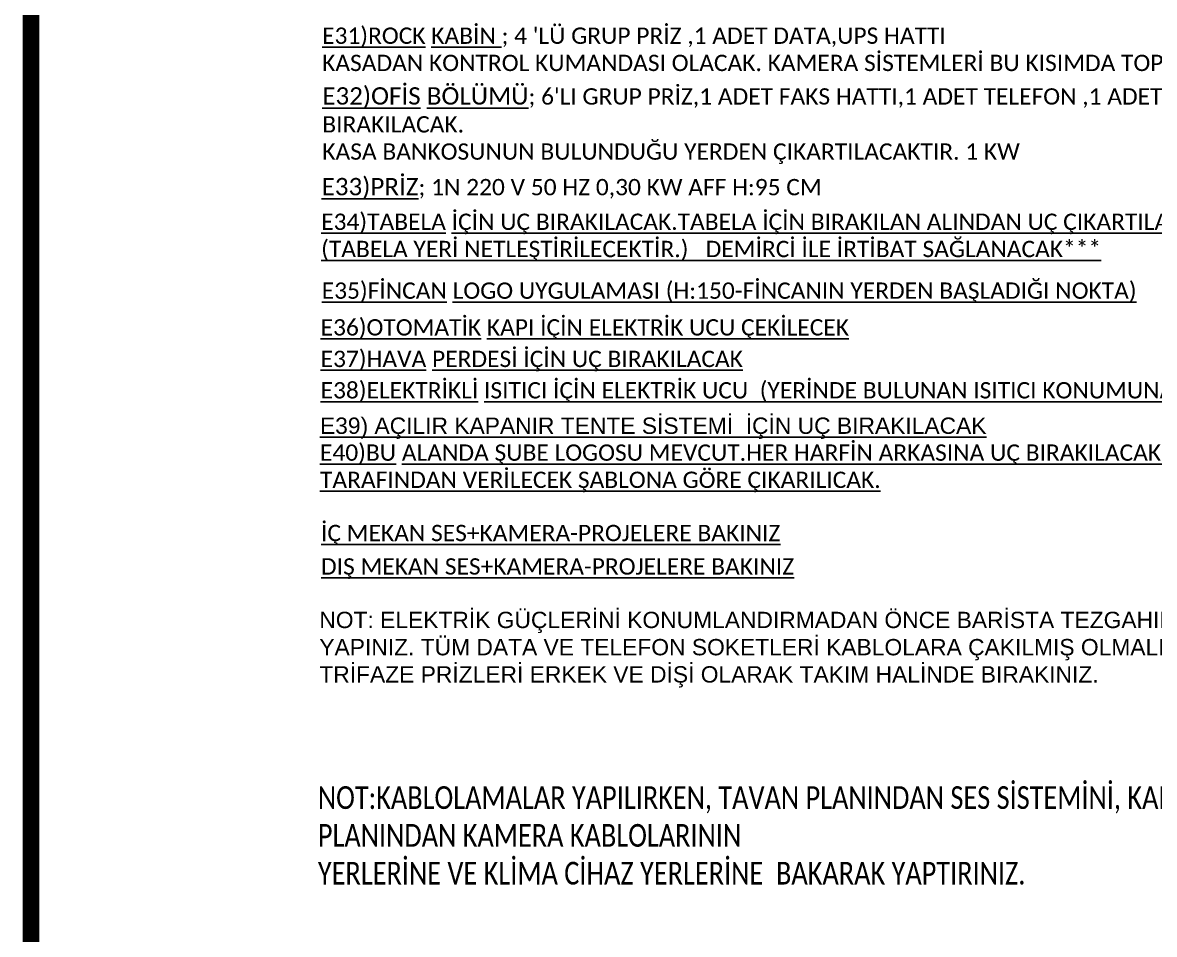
# Model space of a CAD drawing. Header units: millimetres. Extents: x -24 to 530668, y -246875 to -2983.
# Drawn here: x 263378 to 264626, y -119714 to -118709 of the extents above; entities that cross this region are included whole.
import ezdxf

# ---------------------------------------------------------------- set-up
doc = ezdxf.new("R2010")
doc.units = ezdxf.units.MM
doc.layers.get('0').update_dxf_attribs({"lineweight": 20})
doc.layers.add('elektrik yazı', color=1, linetype='Continuous', lineweight=25)
doc.layers.add('ölçü', color=251, linetype='Continuous', lineweight=5)
doc.styles.add('text2', font='calibri.ttf', dxfattribs={"width": 0.8})
doc.styles.add('yazı', font='arial.ttf')

# ---------------------------------------------------------------- blocks, each defined once
blk = doc.blocks.new('elektrik sd')
at = {"layer": 'elektrik yazı', "char_height": 18, "width": 1287.6389, "attachment_point": 1, "style": 'yazı'}
for s, insert in [("{\\fCalibri|b0|i0|c238|p34;\\LE\\fCalibri|b0|i0|c162|p34;31\\fCalibri|b0|i0|c238|p34;)\\fCalibri|b0|i0|c162|p34;ROCK KABİN\\fCalibri|b0|i0|c0|p34;\\l ; 4\\fCalibri|b0|i0|c204|p34; \\fCalibri|b0|i0|c0|p34;'LÜ \\fCalibri|b0|i0|c204|p34;GRUP PR\\fCalibri|b0|i0|c0|p34;İ\\fCalibri|b0|i0|c204|p34;Z \\fCalibri|b0|i0|c0|p34;,1 ADET DATA,UPS HATTI \\PKASADAN KONTROL KUMANDASI OLACAK. KAMERA SİSTEMLERİ BU KISIMDA TOPLANACAKTIR.}", (263815.49, -118730.21, 0)), ("{\\fCalibri|b0|i0|c238|p34;\\H1.0625x;\\LE\\fCalibri|b0|i0|c162|p34;32\\fCalibri|b0|i0|c238|p34;)\\fCalibri|b0|i0|c162|p34;OFİS BÖLÜMÜ\\fCalibri|b0|i0|c0|p34;\\H0.94118x;\\l; 6'LI GRUP PRİZ,1 ADET FAKS HATTI,1 ADET TELEFON ,1 ADET UPS PRİZ ,MODEM İÇİN UÇ BIRAKILACAK.\\PKASA BANKOSUNUN BULUNDUĞU YERDEN ÇIKARTILACAKTIR. 1 KW }", (263815.69, -118796.06, 0)), ('{\\fCalibri|b0|i0|c238|p34;\\H1.0625x;\\LE\\fCalibri|b0|i0|c162|p34;33\\fCalibri|b0|i0|c238|p34;)\\fCalibri|b0|i0|c162|p34;PRİZ\\fCalibri|b0|i0|c0|p34;\\H0.94118x;\\l; 1N 220 V 50 HZ 0,30 KW AFF H:95 CM}', (263814.94, -118896.05, 0)), ('{\\fCalibri|b0|i0|c238|p34;\\LE\\fCalibri|b0|i0|c162|p34;34\\fCalibri|b0|i0|c238|p34;)\\fCalibri|b0|i0|c162|p34;TABELA İÇİN UÇ BIRAKILACAK.TABELA İÇİN BIRAKILAN ALINDAN UÇ ÇIKARTILACAKTIR. 1 KW\\P(TABELA YERİ NETLEŞTİRİLECEKTİR.)  \\C2; DEMİRCİ İLE İRTİBAT SAĞLANACAK***}', (263814.44, -118935.37, 0)), ('{\\fCalibri|b0|i0|c238|p34;\\LE\\fCalibri|b0|i0|c162|p34;35\\fCalibri|b0|i0|c238|p34;)\\fCalibri|b0|i0|c162|p34;FİNCAN LOGO UYGULAMASI (H:150-FİNCANIN YERDEN BAŞLADIĞI NOKTA)}', (263815.08, -119011.3, 0)), ('{\\fCalibri|b0|i0|c238|p34;\\LE\\fCalibri|b0|i0|c162|p34;36\\fCalibri|b0|i0|c238|p34;)\\fCalibri|b0|i0|c162|p34;OTOMATİK KAPI İÇİN ELEKTRİK UCU ÇEKİLECEK}', (263813.84, -119051.79, 0)), ('{\\fCalibri|b0|i0|c238|p34;\\LE\\fCalibri|b0|i0|c162|p34;37)HAVA PERDESİ İÇİN UÇ BIRAKILACAK}', (263813.84, -119086.56, 0)), ('{\\fCalibri|b0|i0|c238|p34;\\LE\\fCalibri|b0|i0|c162|p34;38\\fCalibri|b0|i0|c238|p34;)\\fCalibri|b0|i0|c162|p34;ELEKTRİKLİ ISITICI İÇİN ELEKTRİK UCU \\C2; (YERİNDE BULUNAN ISITICI KONUMUNA GÖRE ÇEKİLECEKTİR.)***}', (263813.84, -119121.17, 0)), ('{\\LE39) AÇILIR KAPANIR TENTE SİSTEMİ  İÇİN UÇ BIRAKILACAK}', (263813.14, -119160.21, 0)), ('{\\fCalibri|b0|i0|c238|p34;\\LE\\fCalibri|b0|i0|c162|p34;40\\fCalibri|b0|i0|c238|p34;)\\fCalibri|b0|i0|c162|p34;BU ALANDA ŞUBE LOGOSU MEVCUT.HER HARFİN ARKASINA UÇ BIRAKILACAK.KABLO YERLERİ ÜRETİCİ FİRMA TARAFINDAN VERİLECEK ŞABLONA GÖRE ÇIKARILICAK.}', (263813.14, -119189.87, 0)), ('{\\fCalibri|b0|i0|c162|p34;\\LİÇ MEKAN SES+KAMERA-PROJELERE BAKINIZ}', (263814.29, -119278.53, 0)), ('{\\fCalibri|b0|i0|c162|p34;\\LDIŞ MEKAN SES+KAMERA-PROJELERE BAKINIZ}', (263814.29, -119315.4, 0)), ('NOT: ELEKTRİK GÜÇLERİNİ KONUMLANDIRMADAN ÖNCE BARİSTA TEZGAHININ APLİKASYONUNU YAPINIZ. TÜM DATA VE TELEFON SOKETLERİ KABLOLARA ÇAKILMIŞ OLMALIDIR. \\PTRİFAZE PRİZLERİ ERKEK VE DİŞİ OLARAK TAKIM HALİNDE BIRAKINIZ.', (263812.44, -119374.37, 0))]:
    blk.add_mtext(s, dxfattribs=dict(at, insert=insert))
at = {"layer": 'elektrik yazı', "color": 2, "insert": (263810.82, -119566.74, 0), "char_height": 25, "width": 1169.5096, "attachment_point": 1, "style": 'text2'}
blk.add_mtext('NOT:KABLOLAMALAR YAPILIRKEN, TAVAN PLANINDAN SES SİSTEMİNİ, KAMERA YERLEŞİM PLANINDAN KAMERA KABLOLARININ\\PYERLERİNE VE KLİMA CİHAZ YERLERİNE  BAKARAK YAPTIRINIZ.', dxfattribs=at)

msp = doc.modelspace()

# ---------------------------------------------------------------- linework, layer by layer
at = {"color": 252, "const_width": 18.492}
msp.add_lwpolyline([(263386.94, -120795.106), (263386.94, -116971.666), (268784.252, -116977.279), (268784.252, -120800.72)], close=True, dxfattribs=at)

# ---------------------------------------------------------------- block references
at = {"layer": 'ölçü', "color": 2}
msp.add_blockref('elektrik sd', (-107.597, 15.586, 0.261), dxfattribs=at)

doc.saveas('drawing.dxf')
